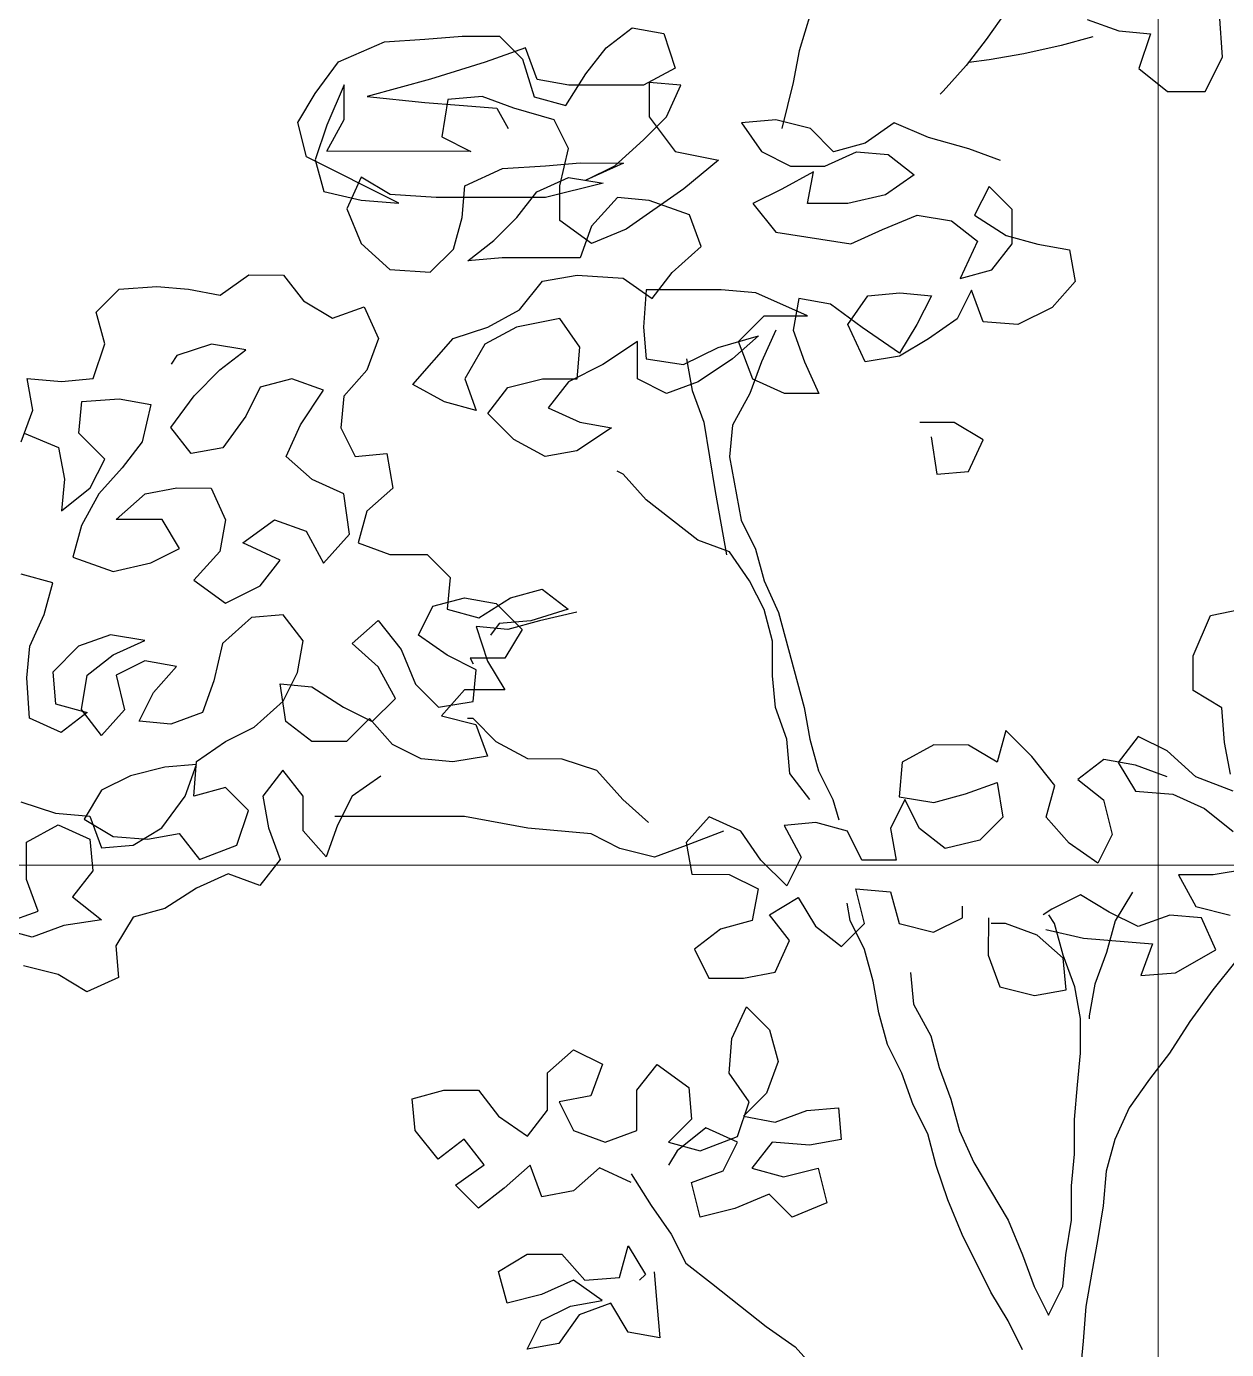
# Model space of a CAD drawing. Header units: millimetres. Extents: x 684983 to 685377, y 990360 to 990509.
# Drawn here: x 685187.272 to 685188.02, y 990443.736 to 990444.561 of the extents above; entities that cross this region are included whole.
import ezdxf

# ---------------------------------------------------------------- set-up
doc = ezdxf.new("R2010")
doc.units = ezdxf.units.MM
doc.layers.add('grid', color=8, linetype='Continuous', lineweight=9)
doc.layers.add('JACK  FRUIT TREE', color=7, linetype='Continuous')

# ---------------------------------------------------------------- blocks, each defined once
blk = doc.blocks.new('JT')
for p, q in [((-0.33303, 1.59469, 157.72663), (-0.33783, 1.57914, 157.72663)), ((-0.25167, 1.59581, 157.72663), (-0.26005, 1.58386, 157.72663)), ((-0.26005, 1.58386, 157.72663), (-0.26844, 1.5731, 157.72663)), ((-0.21578, 1.58501, 157.72663), (-0.22895, 1.58143, 157.72663)), ((-0.33783, 1.57914, 157.72663), (-0.34023, 1.56598, 157.72663)), ((-0.2445, 1.57786, 157.72663), (-0.25886, 1.57548, 157.72663)), ((-0.22895, 1.58143, 157.72663), (-0.2445, 1.57786, 157.72663)), ((-0.26844, 1.5731, 157.72663), (-0.27802, 1.56234, 157.72663)), ((-0.25886, 1.57548, 157.72663), (-0.26724, 1.57429, 157.72663)), ((-0.34023, 1.56598, 157.72663), (-0.34504, 1.54684, 157.72663)), ((-0.27802, 1.56234, 157.72663), (-0.27922, 1.56114, 157.72663)), ((-0.34751, 1.46309, 157.72663), (-0.3535, 1.44994, 157.72663)), ((-0.38461, 1.45116, 157.72663), (-0.38223, 1.438, 157.72663)), ((-0.3535, 1.44994, 157.72663), (-0.3583, 1.43678, 157.72663)), ((-0.38223, 1.438, 157.72663), (-0.37745, 1.42484, 157.72663)), ((-0.3583, 1.43678, 157.72663), (-0.36549, 1.42363, 157.72663)), ((-0.37745, 1.42484, 157.72663), (-0.37269, 1.39612, 157.72663)), ((-0.36549, 1.42363, 157.72663), (-0.3667, 1.41047, 157.72663)), ((-0.3667, 1.41047, 157.72663), (-0.36194, 1.38414, 157.72663)), ((-0.41097, 1.40333, 157.72663), (-0.41336, 1.40453, 157.72663)), ((-0.40141, 1.39255, 157.72663), (-0.41097, 1.40333, 157.72663)), ((-0.37989, 1.37578, 157.72663), (-0.40141, 1.39255, 157.72663)), ((-0.37269, 1.39612, 157.72663), (-0.36793, 1.36979, 157.72663)), ((-0.36194, 1.38414, 157.72663), (-0.35596, 1.37217, 157.72663)), ((-0.36673, 1.37098, 157.72663), (-0.37989, 1.37578, 157.72663)), ((-0.35837, 1.35901, 157.72663), (-0.36673, 1.37098, 157.72663)), ((-0.35596, 1.37217, 157.72663), (-0.35239, 1.35901, 157.72663)), ((-0.3524, 1.34704, 157.72663), (-0.35837, 1.35901, 157.72663)), ((-0.35239, 1.35901, 157.72663), (-0.34642, 1.34584, 157.72663)), ((-0.34882, 1.33388, 157.72663), (-0.3524, 1.34704, 157.72663)), ((-0.34642, 1.34584, 157.72663), (-0.33568, 1.30635, 157.72663)), ((-0.34883, 1.31952, 157.72663), (-0.34882, 1.33388, 157.72663)), ((-0.34765, 1.30636, 157.72663), (-0.34883, 1.31952, 157.72663)), ((-0.34287, 1.29319, 157.72663), (-0.34765, 1.30636, 157.72663)), ((-0.33568, 1.30635, 157.72663), (-0.3333, 1.29318, 157.72663)), ((-0.47328, 1.30169, 157.72663), (-0.47567, 1.30169, 157.72663)), ((-0.46372, 1.29211, 157.72663), (-0.47328, 1.30169, 157.72663)), ((-0.45056, 1.28492, 157.72663), (-0.46372, 1.29211, 157.72663)), ((-0.34169, 1.27883, 157.72663), (-0.34287, 1.29319, 157.72663)), ((-0.3333, 1.29318, 157.72663), (-0.32973, 1.28002, 157.72663)), ((-0.43621, 1.2849, 157.72663), (-0.45056, 1.28492, 157.72663)), ((-0.42185, 1.2801, 157.72663), (-0.43621, 1.2849, 157.72663)), ((-0.4111, 1.26813, 157.72663), (-0.42185, 1.2801, 157.72663)), ((-0.33333, 1.26806, 157.72663), (-0.34169, 1.27883, 157.72663)), ((-0.32973, 1.28002, 157.72663), (-0.32375, 1.26805, 157.72663)), ((-0.40034, 1.25855, 157.72663), (-0.4111, 1.26813, 157.72663)), ((-0.32375, 1.26805, 157.72663), (-0.32137, 1.25967, 157.72663)), ((-0.47691, 1.26101, 157.72663), (-0.53075, 1.26106, 157.72663)), ((-0.45059, 1.2562, 157.72663), (-0.47691, 1.26101, 157.72663)), ((-0.42427, 1.25378, 157.72663), (-0.45059, 1.2562, 157.72663)), ((-0.41231, 1.24779, 157.72663), (-0.42427, 1.25378, 157.72663)), ((-0.36923, 1.25493, 157.72663), (-0.38479, 1.24896, 157.72663)), ((-0.38479, 1.24896, 157.72663), (-0.39796, 1.24419, 157.72663)), ((-0.39796, 1.24419, 157.72663), (-0.41231, 1.24779, 157.72663)), ((-0.31662, 1.21779, 157.72663), (-0.31781, 1.22497, 157.72663)), ((-0.31065, 1.20582, 157.72663), (-0.31662, 1.21779, 157.72663)), ((-0.23167, 1.21652, 157.72663), (-0.23406, 1.22011, 157.72663)), ((-0.2281, 1.20335, 157.72663), (-0.23167, 1.21652, 157.72663)), ((-0.30707, 1.19266, 157.72663), (-0.31065, 1.20582, 157.72663)), ((-0.22332, 1.19019, 157.72663), (-0.2281, 1.20335, 157.72663)), ((-0.15631, 1.2009, 157.72663), (-0.16589, 1.18894, 157.72663)), ((-0.29152, 1.19623, 157.72663), (-0.29033, 1.18307, 157.72663)), ((-0.30469, 1.17949, 157.72663), (-0.30707, 1.19266, 157.72663)), ((-0.22094, 1.17703, 157.72663), (-0.22332, 1.19019, 157.72663)), ((-0.16589, 1.18894, 157.72663), (-0.17548, 1.17579, 157.72663)), ((-0.29033, 1.18307, 157.72663), (-0.28316, 1.1699, 157.72663)), ((-0.30112, 1.16633, 157.72663), (-0.30469, 1.17949, 157.72663)), ((-0.22096, 1.16267, 157.72663), (-0.22094, 1.17703, 157.72663)), ((-0.17548, 1.17579, 157.72663), (-0.18387, 1.16263, 157.72663)), ((-0.29514, 1.15436, 157.72663), (-0.30112, 1.16633, 157.72663)), ((-0.28316, 1.1699, 157.72663), (-0.27959, 1.15674, 157.72663)), ((-0.22216, 1.14951, 157.72663), (-0.22096, 1.16267, 157.72663)), ((-0.18387, 1.16263, 157.72663), (-0.19225, 1.15187, 157.72663)), ((-0.27959, 1.15674, 157.72663), (-0.27481, 1.14357, 157.72663)), ((-0.29037, 1.14119, 157.72663), (-0.29514, 1.15436, 157.72663)), ((-0.22337, 1.13515, 157.72663), (-0.22216, 1.14951, 157.72663)), ((-0.19225, 1.15187, 157.72663), (-0.20064, 1.13992, 157.72663)), ((-0.27481, 1.14357, 157.72663), (-0.27124, 1.13041, 157.72663)), ((-0.2844, 1.12922, 157.72663), (-0.29037, 1.14119, 157.72663)), ((-0.20064, 1.13992, 157.72663), (-0.20663, 1.12676, 157.72663)), ((-0.22339, 1.12079, 157.72663), (-0.22337, 1.13515, 157.72663)), ((-0.28082, 1.11606, 157.72663), (-0.2844, 1.12922, 157.72663)), ((-0.27124, 1.13041, 157.72663), (-0.26527, 1.11724, 157.72663)), ((-0.20663, 1.12676, 157.72663), (-0.21023, 1.1136, 157.72663)), ((-0.27605, 1.1017, 157.72663), (-0.28082, 1.11606, 157.72663)), ((-0.26527, 1.11724, 157.72663), (-0.25093, 1.0933, 157.72663)), ((-0.2246, 1.10763, 157.72663), (-0.22339, 1.12079, 157.72663)), ((-0.40765, 1.11259, 157.72663), (-0.39929, 1.09942, 157.72663)), ((-0.21023, 1.1136, 157.72663), (-0.21144, 1.09925, 157.72663)), ((-0.22461, 1.09328, 157.72663), (-0.2246, 1.10763, 157.72663)), ((-0.27008, 1.08734, 157.72663), (-0.27605, 1.1017, 157.72663)), ((-0.39929, 1.09942, 157.72663), (-0.39092, 1.08745, 157.72663)), ((-0.21144, 1.09925, 157.72663), (-0.21385, 1.08489, 157.72663)), ((-0.25093, 1.0933, 157.72663), (-0.24496, 1.07894, 157.72663)), ((-0.22701, 1.07892, 157.72663), (-0.22461, 1.09328, 157.72663)), ((-0.39092, 1.08745, 157.72663), (-0.38495, 1.07548, 157.72663)), ((-0.25814, 1.0634, 157.72663), (-0.27008, 1.08734, 157.72663)), ((-0.21385, 1.08489, 157.72663), (-0.21625, 1.07173, 157.72663)), ((-0.24496, 1.07894, 157.72663), (-0.24019, 1.06577, 157.72663)), ((-0.22822, 1.06576, 157.72663), (-0.22701, 1.07892, 157.72663)), ((-0.38495, 1.07548, 157.72663), (-0.37419, 1.06709, 157.72663)), ((-0.37419, 1.06709, 157.72663), (-0.36223, 1.05751, 157.72663)), ((-0.21625, 1.07173, 157.72663), (-0.21866, 1.05738, 157.72663)), ((-0.25097, 1.05142, 157.72663), (-0.25814, 1.0634, 157.72663)), ((-0.24019, 1.06577, 157.72663), (-0.23422, 1.0538, 157.72663)), ((-0.23422, 1.0538, 157.72663), (-0.22822, 1.06576, 157.72663)), ((-0.36223, 1.05751, 157.72663), (-0.35147, 1.04912, 157.72663)), ((-0.21866, 1.05738, 157.72663), (-0.21987, 1.04302, 157.72663)), ((-0.245, 1.03945, 157.72663), (-0.25097, 1.05142, 157.72663)), ((-0.35147, 1.04912, 157.72663), (-0.33952, 1.04074, 157.72663)), ((-0.33952, 1.04074, 157.72663), (-0.32995, 1.02996, 157.72663)), ((-0.21987, 1.04302, 157.72663), (-0.22108, 1.02986, 157.72663))]:
    blk.add_line(p, q)
at = {"color": 3}
for p, q in [((-0.16195, 1.57659, 157.72663), (-0.16313, 1.59454, 157.72663)), ((-0.41799, 1.58041, 157.72663), (-0.40721, 1.58878, 157.72663)), ((-0.40721, 1.58878, 157.72663), (-0.39405, 1.58637, 157.72663)), ((-0.21817, 1.59219, 157.72663), (-0.20501, 1.5874, 157.72663)), ((-0.51011, 1.58289, 157.72663), (-0.49336, 1.58407, 157.72663)), ((-0.49336, 1.58407, 157.72663), (-0.47781, 1.58525, 157.72663)), ((-0.47781, 1.58525, 157.72663), (-0.46225, 1.58524, 157.72663)), ((-0.46225, 1.58524, 157.72663), (-0.45269, 1.57566, 157.72663)), ((-0.39405, 1.58637, 157.72663), (-0.38928, 1.57201, 157.72663)), ((-0.20501, 1.5874, 157.72663), (-0.19185, 1.58619, 157.72663)), ((-0.19185, 1.58619, 157.72663), (-0.19665, 1.57183, 157.72663)), ((-0.52926, 1.57453, 157.72663), (-0.51011, 1.58289, 157.72663)), ((-0.45149, 1.58044, 157.72663), (-0.46825, 1.57448, 157.72663)), ((-0.44672, 1.56728, 157.72663), (-0.45149, 1.58044, 157.72663)), ((-0.42637, 1.56965, 157.72663), (-0.41799, 1.58041, 157.72663)), ((-0.53885, 1.56138, 157.72663), (-0.52926, 1.57453, 157.72663)), ((-0.46825, 1.57448, 157.72663), (-0.49098, 1.56732, 157.72663)), ((-0.45269, 1.57566, 157.72663), (-0.44792, 1.5601, 157.72663)), ((-0.16914, 1.56224, 157.72663), (-0.16195, 1.57659, 157.72663)), ((-0.49098, 1.56732, 157.72663), (-0.51731, 1.56016, 157.72663)), ((-0.43356, 1.56487, 157.72663), (-0.44672, 1.56728, 157.72663)), ((-0.43476, 1.5565, 157.72663), (-0.42637, 1.56965, 157.72663)), ((-0.38928, 1.57201, 157.72663), (-0.40245, 1.56484, 157.72663)), ((-0.19665, 1.57183, 157.72663), (-0.1847, 1.56225, 157.72663)), ((-0.54604, 1.54942, 157.72663), (-0.53885, 1.56138, 157.72663)), ((-0.52688, 1.56496, 157.72663), (-0.53407, 1.54821, 157.72663)), ((-0.52689, 1.5506, 157.72663), (-0.52688, 1.56496, 157.72663)), ((-0.40245, 1.56484, 157.72663), (-0.43356, 1.56487, 157.72663)), ((-0.40006, 1.56604, 157.72663), (-0.40007, 1.55168, 157.72663)), ((-0.3869, 1.56483, 157.72663), (-0.40006, 1.56604, 157.72663)), ((-0.39289, 1.55167, 157.72663), (-0.3869, 1.56483, 157.72663)), ((-0.1847, 1.56225, 157.72663), (-0.16914, 1.56224, 157.72663)), ((-0.51731, 1.56016, 157.72663), (-0.49339, 1.55775, 157.72663)), ((-0.49339, 1.55775, 157.72663), (-0.47903, 1.55654, 157.72663)), ((-0.48381, 1.55894, 157.72663), (-0.48622, 1.54338, 157.72663)), ((-0.46946, 1.56012, 157.72663), (-0.48381, 1.55894, 157.72663)), ((-0.47903, 1.55654, 157.72663), (-0.46348, 1.55533, 157.72663)), ((-0.4563, 1.55532, 157.72663), (-0.46946, 1.56012, 157.72663)), ((-0.44792, 1.5601, 157.72663), (-0.43476, 1.5565, 157.72663)), ((-0.53408, 1.53745, 157.72663), (-0.52689, 1.5506, 157.72663)), ((-0.46348, 1.55533, 157.72663), (-0.4587, 1.54695, 157.72663)), ((-0.43955, 1.55052, 157.72663), (-0.4563, 1.55532, 157.72663)), ((-0.43358, 1.53855, 157.72663), (-0.43955, 1.55052, 157.72663)), ((-0.40247, 1.54211, 157.72663), (-0.39289, 1.55167, 157.72663)), ((-0.40007, 1.55168, 157.72663), (-0.38931, 1.53731, 157.72663)), ((-0.34743, 1.55044, 157.72663), (-0.36178, 1.54925, 157.72663)), ((-0.33307, 1.54683, 157.72663), (-0.34743, 1.55044, 157.72663)), ((-0.54246, 1.53506, 157.72663), (-0.54604, 1.54942, 157.72663)), ((-0.53407, 1.54821, 157.72663), (-0.53887, 1.53386, 157.72663)), ((-0.36178, 1.54925, 157.72663), (-0.35342, 1.53728, 157.72663)), ((-0.32351, 1.53725, 157.72663), (-0.33307, 1.54683, 157.72663)), ((-0.29837, 1.54919, 157.72663), (-0.31034, 1.54083, 157.72663)), ((-0.28402, 1.5432, 157.72663), (-0.29837, 1.54919, 157.72663)), ((-0.48622, 1.54338, 157.72663), (-0.47426, 1.53739, 157.72663)), ((-0.41444, 1.53135, 157.72663), (-0.40247, 1.54211, 157.72663)), ((-0.31034, 1.54083, 157.72663), (-0.32351, 1.53725, 157.72663)), ((-0.26727, 1.5384, 157.72663), (-0.28402, 1.5432, 157.72663)), ((-0.50419, 1.51588, 157.72663), (-0.54246, 1.53506, 157.72663)), ((-0.53887, 1.53386, 157.72663), (-0.5353, 1.5207, 157.72663)), ((-0.47426, 1.53739, 157.72663), (-0.53408, 1.53745, 157.72663)), ((-0.43718, 1.523, 157.72663), (-0.43358, 1.53855, 157.72663)), ((-0.38931, 1.53731, 157.72663), (-0.37137, 1.53371, 157.72663)), ((-0.35342, 1.53728, 157.72663), (-0.34146, 1.53129, 157.72663)), ((-0.3271, 1.53127, 157.72663), (-0.31394, 1.53724, 157.72663)), ((-0.31394, 1.53724, 157.72663), (-0.30078, 1.53604, 157.72663)), ((-0.30078, 1.53604, 157.72663), (-0.29002, 1.52765, 157.72663)), ((-0.25412, 1.5336, 157.72663), (-0.26727, 1.5384, 157.72663)), ((-0.47667, 1.52304, 157.72663), (-0.46111, 1.5302, 157.72663)), ((-0.46111, 1.5302, 157.72663), (-0.44316, 1.53138, 157.72663)), ((-0.44316, 1.53138, 157.72663), (-0.4288, 1.53256, 157.72663)), ((-0.4288, 1.53256, 157.72663), (-0.41085, 1.53255, 157.72663)), ((-0.41085, 1.53255, 157.72663), (-0.42641, 1.52538, 157.72663)), ((-0.42641, 1.52538, 157.72663), (-0.41444, 1.53135, 157.72663)), ((-0.37137, 1.53371, 157.72663), (-0.38574, 1.52176, 157.72663)), ((-0.33189, 1.52889, 157.72663), (-0.34506, 1.52172, 157.72663)), ((-0.34146, 1.53129, 157.72663), (-0.3271, 1.53127, 157.72663)), ((-0.3343, 1.51573, 157.72663), (-0.33189, 1.52889, 157.72663)), ((-0.51974, 1.52666, 157.72663), (-0.52573, 1.51351, 157.72663)), ((-0.50778, 1.51947, 157.72663), (-0.51974, 1.52666, 157.72663)), ((-0.47788, 1.50988, 157.72663), (-0.47667, 1.52304, 157.72663)), ((-0.44676, 1.52062, 157.72663), (-0.43359, 1.52659, 157.72663)), ((-0.41924, 1.52418, 157.72663), (-0.44317, 1.51822, 157.72663)), ((-0.4372, 1.50864, 157.72663), (-0.43718, 1.523, 157.72663)), ((-0.43359, 1.52659, 157.72663), (-0.41924, 1.52418, 157.72663)), ((-0.29002, 1.52765, 157.72663), (-0.30199, 1.51929, 157.72663)), ((-0.25891, 1.52284, 157.72663), (-0.26491, 1.51088, 157.72663)), ((-0.24935, 1.51326, 157.72663), (-0.25891, 1.52284, 157.72663)), ((-0.5353, 1.5207, 157.72663), (-0.51975, 1.51709, 157.72663)), ((-0.48864, 1.51826, 157.72663), (-0.50778, 1.51947, 157.72663)), ((-0.44317, 1.51822, 157.72663), (-0.48864, 1.51826, 157.72663)), ((-0.45514, 1.50985, 157.72663), (-0.44676, 1.52062, 157.72663)), ((-0.41326, 1.51819, 157.72663), (-0.42404, 1.50624, 157.72663)), ((-0.4001, 1.51698, 157.72663), (-0.41326, 1.51819, 157.72663)), ((-0.38574, 1.52176, 157.72663), (-0.40968, 1.50503, 157.72663)), ((-0.34506, 1.52172, 157.72663), (-0.35703, 1.51575, 157.72663)), ((-0.30199, 1.51929, 157.72663), (-0.31755, 1.51571, 157.72663)), ((-0.52573, 1.51351, 157.72663), (-0.51976, 1.49915, 157.72663)), ((-0.51975, 1.51709, 157.72663), (-0.50419, 1.51588, 157.72663)), ((-0.38336, 1.51099, 157.72663), (-0.4001, 1.51698, 157.72663)), ((-0.35703, 1.51575, 157.72663), (-0.34747, 1.50377, 157.72663)), ((-0.31755, 1.51571, 157.72663), (-0.3343, 1.51573, 157.72663)), ((-0.24936, 1.4989, 157.72663), (-0.24935, 1.51326, 157.72663)), ((-0.48148, 1.49672, 157.72663), (-0.47788, 1.50988, 157.72663)), ((-0.46472, 1.50029, 157.72663), (-0.45514, 1.50985, 157.72663)), ((-0.42405, 1.49906, 157.72663), (-0.4372, 1.50864, 157.72663)), ((-0.37858, 1.49782, 157.72663), (-0.38336, 1.51099, 157.72663)), ((-0.3032, 1.50493, 157.72663), (-0.28884, 1.5109, 157.72663)), ((-0.28884, 1.5109, 157.72663), (-0.27448, 1.50849, 157.72663)), ((-0.27448, 1.50849, 157.72663), (-0.26372, 1.50011, 157.72663)), ((-0.26491, 1.51088, 157.72663), (-0.25175, 1.50249, 157.72663)), ((-0.42404, 1.50624, 157.72663), (-0.42884, 1.49308, 157.72663)), ((-0.40968, 1.50503, 157.72663), (-0.42405, 1.49906, 157.72663)), ((-0.34747, 1.50377, 157.72663), (-0.31636, 1.49896, 157.72663)), ((-0.31636, 1.49896, 157.72663), (-0.3032, 1.50493, 157.72663)), ((-0.25175, 1.50249, 157.72663), (-0.23859, 1.49889, 157.72663)), ((-0.51976, 1.49915, 157.72663), (-0.50781, 1.48837, 157.72663)), ((-0.49106, 1.48715, 157.72663), (-0.48148, 1.49672, 157.72663)), ((-0.4755, 1.49193, 157.72663), (-0.46472, 1.50029, 157.72663)), ((-0.39056, 1.48706, 157.72663), (-0.37858, 1.49782, 157.72663)), ((-0.26372, 1.50011, 157.72663), (-0.27091, 1.48456, 157.72663)), ((-0.25775, 1.48814, 157.72663), (-0.24936, 1.4989, 157.72663)), ((-0.23859, 1.49889, 157.72663), (-0.22544, 1.49648, 157.72663)), ((-0.22544, 1.49648, 157.72663), (-0.22306, 1.48332, 157.72663)), ((-0.46114, 1.49311, 157.72663), (-0.4755, 1.49193, 157.72663)), ((-0.42884, 1.49308, 157.72663), (-0.46114, 1.49311, 157.72663)), ((-0.57841, 1.47766, 157.72663), (-0.56644, 1.48603, 157.72663)), ((-0.56644, 1.48603, 157.72663), (-0.55208, 1.48601, 157.72663)), ((-0.55208, 1.48601, 157.72663), (-0.54371, 1.47524, 157.72663)), ((-0.50781, 1.48837, 157.72663), (-0.49106, 1.48715, 157.72663)), ((-0.4444, 1.48352, 157.72663), (-0.43004, 1.4859, 157.72663)), ((-0.43004, 1.4859, 157.72663), (-0.4109, 1.48469, 157.72663)), ((-0.4109, 1.48469, 157.72663), (-0.39894, 1.4763, 157.72663)), ((-0.39894, 1.4763, 157.72663), (-0.39056, 1.48706, 157.72663)), ((-0.27091, 1.48456, 157.72663), (-0.25775, 1.48814, 157.72663)), ((-0.62986, 1.47053, 157.72663), (-0.62028, 1.48009, 157.72663)), ((-0.62028, 1.48009, 157.72663), (-0.60473, 1.48128, 157.72663)), ((-0.60473, 1.48128, 157.72663), (-0.59157, 1.48007, 157.72663)), ((-0.59157, 1.48007, 157.72663), (-0.57841, 1.47766, 157.72663)), ((-0.45398, 1.47157, 157.72663), (-0.4444, 1.48352, 157.72663)), ((-0.40133, 1.47989, 157.72663), (-0.40254, 1.46434, 157.72663)), ((-0.37022, 1.47987, 157.72663), (-0.40133, 1.47989, 157.72663)), ((-0.35587, 1.47866, 157.72663), (-0.37022, 1.47987, 157.72663)), ((-0.26613, 1.47977, 157.72663), (-0.27212, 1.46781, 157.72663)), ((-0.26136, 1.4666, 157.72663), (-0.26613, 1.47977, 157.72663)), ((-0.22306, 1.48332, 157.72663), (-0.23264, 1.47256, 157.72663)), ((-0.54371, 1.47524, 157.72663), (-0.53176, 1.46805, 157.72663)), ((-0.33434, 1.46906, 157.72663), (-0.35587, 1.47866, 157.72663)), ((-0.33792, 1.47625, 157.72663), (-0.34033, 1.46309, 157.72663)), ((-0.32476, 1.47384, 157.72663), (-0.33792, 1.47625, 157.72663)), ((-0.31161, 1.46426, 157.72663), (-0.32476, 1.47384, 157.72663)), ((-0.31759, 1.46546, 157.72663), (-0.30921, 1.47742, 157.72663)), ((-0.30921, 1.47742, 157.72663), (-0.29604, 1.4786, 157.72663)), ((-0.29604, 1.4786, 157.72663), (-0.28288, 1.47739, 157.72663)), ((-0.28288, 1.47739, 157.72663), (-0.28888, 1.46543, 157.72663)), ((-0.62629, 1.45737, 157.72663), (-0.62986, 1.47053, 157.72663)), ((-0.53176, 1.46805, 157.72663), (-0.51859, 1.47282, 157.72663)), ((-0.51859, 1.47282, 157.72663), (-0.51262, 1.45966, 157.72663)), ((-0.46715, 1.4644, 157.72663), (-0.45398, 1.47157, 157.72663)), ((-0.43724, 1.46796, 157.72663), (-0.45519, 1.46439, 157.72663)), ((-0.42887, 1.45599, 157.72663), (-0.43724, 1.46796, 157.72663)), ((-0.36306, 1.45832, 157.72663), (-0.35229, 1.46908, 157.72663)), ((-0.35229, 1.46908, 157.72663), (-0.33434, 1.46906, 157.72663)), ((-0.27212, 1.46781, 157.72663), (-0.2841, 1.45945, 157.72663)), ((-0.23264, 1.47256, 157.72663), (-0.247, 1.4654, 157.72663)), ((-0.48151, 1.45963, 157.72663), (-0.46715, 1.4644, 157.72663)), ((-0.45519, 1.46439, 157.72663), (-0.46835, 1.45722, 157.72663)), ((-0.40254, 1.46434, 157.72663), (-0.40136, 1.45118, 157.72663)), ((-0.34033, 1.46309, 157.72663), (-0.33555, 1.44992, 157.72663)), ((-0.31043, 1.4499, 157.72663), (-0.31759, 1.46546, 157.72663)), ((-0.29607, 1.45348, 157.72663), (-0.31161, 1.46426, 157.72663)), ((-0.28888, 1.46543, 157.72663), (-0.29607, 1.45348, 157.72663)), ((-0.247, 1.4654, 157.72663), (-0.26136, 1.4666, 157.72663)), ((-0.63108, 1.44301, 157.72663), (-0.62629, 1.45737, 157.72663)), ((-0.58202, 1.45733, 157.72663), (-0.59638, 1.45255, 157.72663)), ((-0.56766, 1.45492, 157.72663), (-0.58202, 1.45733, 157.72663)), ((-0.51262, 1.45966, 157.72663), (-0.51742, 1.4465, 157.72663)), ((-0.49828, 1.4405, 157.72663), (-0.48151, 1.45963, 157.72663)), ((-0.46835, 1.45722, 157.72663), (-0.47674, 1.44287, 157.72663)), ((-0.40494, 1.45836, 157.72663), (-0.41931, 1.4488, 157.72663)), ((-0.40495, 1.44281, 157.72663), (-0.40494, 1.45836, 157.72663)), ((-0.37144, 1.45594, 157.72663), (-0.35469, 1.46071, 157.72663)), ((-0.35469, 1.46071, 157.72663), (-0.36546, 1.45115, 157.72663)), ((-0.3571, 1.44276, 157.72663), (-0.36306, 1.45832, 157.72663)), ((-0.2841, 1.45945, 157.72663), (-0.29607, 1.45228, 157.72663)), ((-0.59638, 1.45255, 157.72663), (-0.59877, 1.44897, 157.72663)), ((-0.57844, 1.44656, 157.72663), (-0.56766, 1.45492, 157.72663)), ((-0.43008, 1.44283, 157.72663), (-0.42887, 1.45599, 157.72663)), ((-0.38581, 1.44877, 157.72663), (-0.37144, 1.45594, 157.72663)), ((-0.29607, 1.45228, 157.72663), (-0.31043, 1.4499, 157.72663)), ((-0.58921, 1.4358, 157.72663), (-0.57844, 1.44656, 157.72663)), ((-0.51742, 1.4465, 157.72663), (-0.527, 1.43574, 157.72663)), ((-0.41931, 1.4488, 157.72663), (-0.43367, 1.44164, 157.72663)), ((-0.40136, 1.45118, 157.72663), (-0.38581, 1.44877, 157.72663)), ((-0.36546, 1.45115, 157.72663), (-0.37983, 1.44159, 157.72663)), ((-0.33555, 1.44992, 157.72663), (-0.32958, 1.43676, 157.72663)), ((-0.65622, 1.42988, 157.72663), (-0.6586, 1.44304, 157.72663)), ((-0.6586, 1.44304, 157.72663), (-0.64425, 1.44183, 157.72663)), ((-0.64425, 1.44183, 157.72663), (-0.63108, 1.44301, 157.72663)), ((-0.54853, 1.44294, 157.72663), (-0.56169, 1.43936, 157.72663)), ((-0.53537, 1.43814, 157.72663), (-0.54853, 1.44294, 157.72663)), ((-0.48513, 1.43331, 157.72663), (-0.49828, 1.4405, 157.72663)), ((-0.47674, 1.44287, 157.72663), (-0.47197, 1.42971, 157.72663)), ((-0.4588, 1.43927, 157.72663), (-0.44444, 1.44284, 157.72663)), ((-0.44444, 1.44284, 157.72663), (-0.43008, 1.44283, 157.72663)), ((-0.43367, 1.44164, 157.72663), (-0.44205, 1.43088, 157.72663)), ((-0.39299, 1.43681, 157.72663), (-0.40495, 1.44281, 157.72663)), ((-0.37983, 1.44159, 157.72663), (-0.39299, 1.43681, 157.72663)), ((-0.34394, 1.43677, 157.72663), (-0.3571, 1.44276, 157.72663)), ((-0.5988, 1.42264, 157.72663), (-0.58921, 1.4358, 157.72663)), ((-0.56169, 1.43936, 157.72663), (-0.56769, 1.4274, 157.72663)), ((-0.54496, 1.42379, 157.72663), (-0.53537, 1.43814, 157.72663)), ((-0.527, 1.43574, 157.72663), (-0.52821, 1.42258, 157.72663)), ((-0.46718, 1.42851, 157.72663), (-0.4588, 1.43927, 157.72663)), ((-0.32958, 1.43676, 157.72663), (-0.34394, 1.43677, 157.72663)), ((-0.66102, 1.41672, 157.72663), (-0.65622, 1.42988, 157.72663)), ((-0.63709, 1.42029, 157.72663), (-0.63588, 1.43345, 157.72663)), ((-0.63588, 1.43345, 157.72663), (-0.62032, 1.43463, 157.72663)), ((-0.62032, 1.43463, 157.72663), (-0.60716, 1.43222, 157.72663)), ((-0.60716, 1.43222, 157.72663), (-0.61077, 1.41667, 157.72663)), ((-0.47197, 1.42971, 157.72663), (-0.48513, 1.43331, 157.72663)), ((-0.44205, 1.43088, 157.72663), (-0.4289, 1.42488, 157.72663)), ((-0.56769, 1.4274, 157.72663), (-0.57727, 1.41425, 157.72663)), ((-0.45642, 1.41773, 157.72663), (-0.46718, 1.42851, 157.72663)), ((-0.4289, 1.42488, 157.72663), (-0.41574, 1.42248, 157.72663)), ((-0.27336, 1.42474, 157.72663), (-0.28772, 1.42475, 157.72663)), ((-0.2614, 1.41755, 157.72663), (-0.27336, 1.42474, 157.72663)), ((-0.65982, 1.42031, 157.72663), (-0.64547, 1.41431, 157.72663)), ((-0.62633, 1.40951, 157.72663), (-0.63709, 1.42029, 157.72663)), ((-0.59043, 1.41187, 157.72663), (-0.5988, 1.42264, 157.72663)), ((-0.55095, 1.41064, 157.72663), (-0.54496, 1.42379, 157.72663)), ((-0.52821, 1.42258, 157.72663), (-0.52224, 1.41061, 157.72663)), ((-0.41574, 1.42248, 157.72663), (-0.43011, 1.41292, 157.72663)), ((-0.28294, 1.41877, 157.72663), (-0.28056, 1.40321, 157.72663)), ((-0.64547, 1.41431, 157.72663), (-0.64309, 1.40115, 157.72663)), ((-0.61077, 1.41667, 157.72663), (-0.61915, 1.40591, 157.72663)), ((-0.57727, 1.41425, 157.72663), (-0.59043, 1.41187, 157.72663)), ((-0.44327, 1.41054, 157.72663), (-0.45642, 1.41773, 157.72663)), ((-0.43011, 1.41292, 157.72663), (-0.44327, 1.41054, 157.72663)), ((-0.2674, 1.40439, 157.72663), (-0.2614, 1.41755, 157.72663)), ((-0.63232, 1.39755, 157.72663), (-0.62633, 1.40951, 157.72663)), ((-0.54019, 1.40105, 157.72663), (-0.55095, 1.41064, 157.72663)), ((-0.52224, 1.41061, 157.72663), (-0.50907, 1.41179, 157.72663)), ((-0.50907, 1.41179, 157.72663), (-0.50669, 1.39743, 157.72663)), ((-0.61915, 1.40591, 157.72663), (-0.62873, 1.39515, 157.72663)), ((-0.28056, 1.40321, 157.72663), (-0.2674, 1.40439, 157.72663)), ((-0.64309, 1.40115, 157.72663), (-0.6443, 1.38799, 157.72663)), ((-0.6443, 1.38799, 157.72663), (-0.63232, 1.39755, 157.72663)), ((-0.60959, 1.39514, 157.72663), (-0.59643, 1.39752, 157.72663)), ((-0.59643, 1.39752, 157.72663), (-0.58207, 1.3975, 157.72663)), ((-0.58207, 1.3975, 157.72663), (-0.5761, 1.38434, 157.72663)), ((-0.52704, 1.39506, 157.72663), (-0.54019, 1.40105, 157.72663)), ((-0.50669, 1.39743, 157.72663), (-0.51747, 1.38787, 157.72663)), ((-0.62873, 1.39515, 157.72663), (-0.63593, 1.382, 157.72663)), ((-0.62157, 1.38438, 157.72663), (-0.60959, 1.39514, 157.72663)), ((-0.52466, 1.37831, 157.72663), (-0.52704, 1.39506, 157.72663)), ((-0.51747, 1.38787, 157.72663), (-0.52107, 1.37472, 157.72663)), ((-0.63593, 1.382, 157.72663), (-0.63953, 1.36884, 157.72663)), ((-0.60242, 1.38436, 157.72663), (-0.62157, 1.38438, 157.72663)), ((-0.59525, 1.37239, 157.72663), (-0.60242, 1.38436, 157.72663)), ((-0.5761, 1.38434, 157.72663), (-0.57851, 1.37118, 157.72663)), ((-0.56893, 1.37476, 157.72663), (-0.55576, 1.38432, 157.72663)), ((-0.55576, 1.38432, 157.72663), (-0.5426, 1.37952, 157.72663)), ((-0.55338, 1.36757, 157.72663), (-0.56893, 1.37476, 157.72663)), ((-0.5426, 1.37952, 157.72663), (-0.53544, 1.36635, 157.72663)), ((-0.53544, 1.36635, 157.72663), (-0.52466, 1.37831, 157.72663)), ((-0.52107, 1.37472, 157.72663), (-0.50792, 1.36992, 157.72663)), ((-0.63953, 1.36884, 157.72663), (-0.62278, 1.36284, 157.72663)), ((-0.60723, 1.36642, 157.72663), (-0.59525, 1.37239, 157.72663)), ((-0.57851, 1.37118, 157.72663), (-0.58928, 1.35922, 157.72663)), ((-0.50792, 1.36992, 157.72663), (-0.49236, 1.3699, 157.72663)), ((-0.49236, 1.3699, 157.72663), (-0.4828, 1.36032, 157.72663)), ((-0.62278, 1.36284, 157.72663), (-0.60723, 1.36642, 157.72663)), ((-0.56177, 1.35681, 157.72663), (-0.55338, 1.36757, 157.72663)), ((-0.64791, 1.35808, 157.72663), (-0.66107, 1.36168, 157.72663)), ((-0.65151, 1.34492, 157.72663), (-0.64791, 1.35808, 157.72663)), ((-0.58928, 1.35922, 157.72663), (-0.57613, 1.34964, 157.72663)), ((-0.4828, 1.36032, 157.72663), (-0.48401, 1.34716, 157.72663)), ((-0.57613, 1.34964, 157.72663), (-0.56177, 1.35681, 157.72663)), ((-0.45768, 1.35192, 157.72663), (-0.44452, 1.3555, 157.72663)), ((-0.44452, 1.3555, 157.72663), (-0.43376, 1.34712, 157.72663)), ((-0.49598, 1.33641, 157.72663), (-0.48999, 1.34836, 157.72663)), ((-0.48999, 1.34836, 157.72663), (-0.47682, 1.35194, 157.72663)), ((-0.48401, 1.34716, 157.72663), (-0.47085, 1.34356, 157.72663)), ((-0.47682, 1.35194, 157.72663), (-0.46367, 1.34954, 157.72663)), ((-0.47085, 1.34356, 157.72663), (-0.45768, 1.35192, 157.72663)), ((-0.46367, 1.34954, 157.72663), (-0.45291, 1.33876, 157.72663)), ((-0.43376, 1.34712, 157.72663), (-0.44931, 1.34235, 157.72663)), ((-0.16695, 1.34448, 157.72663), (-0.1502, 1.34805, 157.72663)), ((-0.65751, 1.33177, 157.72663), (-0.65151, 1.34492, 157.72663)), ((-0.56537, 1.34365, 157.72663), (-0.57734, 1.33289, 157.72663)), ((-0.55221, 1.34483, 157.72663), (-0.56537, 1.34365, 157.72663)), ((-0.54384, 1.33406, 157.72663), (-0.55221, 1.34483, 157.72663)), ((-0.5235, 1.33284, 157.72663), (-0.51273, 1.3424, 157.72663)), ((-0.51273, 1.3424, 157.72663), (-0.50317, 1.33043, 157.72663)), ((-0.44931, 1.34235, 157.72663), (-0.46248, 1.34116, 157.72663)), ((-0.44573, 1.34234, 157.72663), (-0.45889, 1.33876, 157.72663)), ((-0.43017, 1.34592, 157.72663), (-0.44573, 1.34234, 157.72663)), ((-0.17414, 1.32774, 157.72663), (-0.16695, 1.34448, 157.72663)), ((-0.624, 1.33652, 157.72663), (-0.63717, 1.33175, 157.72663)), ((-0.60965, 1.33412, 157.72663), (-0.624, 1.33652, 157.72663)), ((-0.48403, 1.32802, 157.72663), (-0.49598, 1.33641, 157.72663)), ((-0.45889, 1.33876, 157.72663), (-0.47205, 1.33997, 157.72663)), ((-0.47205, 1.33997, 157.72663), (-0.46728, 1.32561, 157.72663)), ((-0.46248, 1.34116, 157.72663), (-0.46607, 1.33638, 157.72663)), ((-0.45291, 1.33876, 157.72663), (-0.4601, 1.3268, 157.72663)), ((-0.65872, 1.31861, 157.72663), (-0.65751, 1.33177, 157.72663)), ((-0.63717, 1.33175, 157.72663), (-0.64795, 1.32099, 157.72663)), ((-0.62281, 1.32815, 157.72663), (-0.60965, 1.33412, 157.72663)), ((-0.57734, 1.33289, 157.72663), (-0.58095, 1.31734, 157.72663)), ((-0.54625, 1.3209, 157.72663), (-0.54384, 1.33406, 157.72663)), ((-0.51274, 1.32326, 157.72663), (-0.5235, 1.33284, 157.72663)), ((-0.50317, 1.33043, 157.72663), (-0.4972, 1.31607, 157.72663)), ((-0.63359, 1.31978, 157.72663), (-0.62281, 1.32815, 157.72663)), ((-0.60966, 1.32574, 157.72663), (-0.62163, 1.31977, 157.72663)), ((-0.5965, 1.32334, 157.72663), (-0.60966, 1.32574, 157.72663)), ((-0.47207, 1.32203, 157.72663), (-0.48403, 1.32802, 157.72663)), ((-0.4601, 1.3268, 157.72663), (-0.47445, 1.32681, 157.72663)), ((-0.47445, 1.32681, 157.72663), (-0.47326, 1.32442, 157.72663)), ((-0.46728, 1.32561, 157.72663), (-0.46011, 1.31364, 157.72663)), ((-0.17416, 1.31338, 157.72663), (-0.17414, 1.32774, 157.72663)), ((-0.64795, 1.32099, 157.72663), (-0.64676, 1.30783, 157.72663)), ((-0.636, 1.30543, 157.72663), (-0.63359, 1.31978, 157.72663)), ((-0.62163, 1.31977, 157.72663), (-0.61805, 1.30541, 157.72663)), ((-0.60608, 1.31258, 157.72663), (-0.5965, 1.32334, 157.72663)), ((-0.55224, 1.30894, 157.72663), (-0.54625, 1.3209, 157.72663)), ((-0.50558, 1.31009, 157.72663), (-0.51274, 1.32326, 157.72663)), ((-0.47327, 1.30887, 157.72663), (-0.47207, 1.32203, 157.72663)), ((-0.65754, 1.30186, 157.72663), (-0.65872, 1.31861, 157.72663)), ((-0.58095, 1.31734, 157.72663), (-0.58575, 1.30418, 157.72663)), ((-0.55105, 1.30056, 157.72663), (-0.55343, 1.31612, 157.72663)), ((-0.55343, 1.31612, 157.72663), (-0.54027, 1.31491, 157.72663)), ((-0.54027, 1.31491, 157.72663), (-0.52712, 1.30652, 157.72663)), ((-0.4972, 1.31607, 157.72663), (-0.48763, 1.30649, 157.72663)), ((-0.61207, 1.30062, 157.72663), (-0.60608, 1.31258, 157.72663)), ((-0.56422, 1.29818, 157.72663), (-0.55224, 1.30894, 157.72663)), ((-0.51516, 1.30053, 157.72663), (-0.50558, 1.31009, 157.72663)), ((-0.48763, 1.30649, 157.72663), (-0.47327, 1.30887, 157.72663)), ((-0.47686, 1.31366, 157.72663), (-0.48644, 1.3029, 157.72663)), ((-0.46011, 1.31364, 157.72663), (-0.47686, 1.31366, 157.72663)), ((-0.1622, 1.30619, 157.72663), (-0.17416, 1.31338, 157.72663)), ((-0.64676, 1.30783, 157.72663), (-0.6336, 1.30423, 157.72663)), ((-0.6336, 1.30423, 157.72663), (-0.64438, 1.29586, 157.72663)), ((-0.62763, 1.29465, 157.72663), (-0.636, 1.30543, 157.72663)), ((-0.61805, 1.30541, 157.72663), (-0.62763, 1.29465, 157.72663)), ((-0.58575, 1.30418, 157.72663), (-0.59891, 1.29941, 157.72663)), ((-0.52712, 1.30652, 157.72663), (-0.51516, 1.30053, 157.72663)), ((-0.48644, 1.3029, 157.72663), (-0.47209, 1.29929, 157.72663)), ((-0.16101, 1.29183, 157.72663), (-0.1622, 1.30619, 157.72663)), ((-0.64438, 1.29586, 157.72663), (-0.65754, 1.30186, 157.72663)), ((-0.59891, 1.29941, 157.72663), (-0.61207, 1.30062, 157.72663)), ((-0.57619, 1.29221, 157.72663), (-0.56422, 1.29818, 157.72663)), ((-0.54029, 1.29218, 157.72663), (-0.55105, 1.30056, 157.72663)), ((-0.51635, 1.30173, 157.72663), (-0.52593, 1.29216, 157.72663)), ((-0.50679, 1.29095, 157.72663), (-0.51635, 1.30173, 157.72663)), ((-0.47209, 1.29929, 157.72663), (-0.46731, 1.28613, 157.72663)), ((-0.58816, 1.28385, 157.72663), (-0.57619, 1.29221, 157.72663)), ((-0.52593, 1.29216, 157.72663), (-0.54029, 1.29218, 157.72663)), ((-0.25194, 1.2967, 157.72663), (-0.25554, 1.28354, 157.72663)), ((-0.24118, 1.28592, 157.72663), (-0.25194, 1.2967, 157.72663)), ((-0.19691, 1.29426, 157.72663), (-0.20529, 1.2835, 157.72663)), ((-0.18495, 1.28826, 157.72663), (-0.19691, 1.29426, 157.72663)), ((-0.49483, 1.28496, 157.72663), (-0.50679, 1.29095, 157.72663)), ((-0.28186, 1.29074, 157.72663), (-0.29503, 1.28358, 157.72663)), ((-0.2675, 1.29073, 157.72663), (-0.28186, 1.29074, 157.72663)), ((-0.25554, 1.28354, 157.72663), (-0.2675, 1.29073, 157.72663)), ((-0.17299, 1.27748, 157.72663), (-0.18495, 1.28826, 157.72663)), ((-0.15863, 1.27867, 157.72663), (-0.16101, 1.29183, 157.72663)), ((-0.60132, 1.28147, 157.72663), (-0.61568, 1.27789, 157.72663)), ((-0.58816, 1.28265, 157.72663), (-0.60132, 1.28147, 157.72663)), ((-0.59296, 1.26949, 157.72663), (-0.58816, 1.28265, 157.72663)), ((-0.58937, 1.26949, 157.72663), (-0.58816, 1.28385, 157.72663)), ((-0.48167, 1.28375, 157.72663), (-0.49483, 1.28496, 157.72663)), ((-0.46731, 1.28613, 157.72663), (-0.48167, 1.28375, 157.72663)), ((-0.29503, 1.28358, 157.72663), (-0.29624, 1.26922, 157.72663)), ((-0.23162, 1.27395, 157.72663), (-0.24118, 1.28592, 157.72663)), ((-0.21127, 1.2847, 157.72663), (-0.22205, 1.27633, 157.72663)), ((-0.19811, 1.28229, 157.72663), (-0.21127, 1.2847, 157.72663)), ((-0.20529, 1.2835, 157.72663), (-0.19812, 1.27152, 157.72663)), ((-0.18496, 1.27749, 157.72663), (-0.19811, 1.28229, 157.72663)), ((-0.61568, 1.27789, 157.72663), (-0.62765, 1.27192, 157.72663)), ((-0.55227, 1.28022, 157.72663), (-0.56065, 1.26946, 157.72663)), ((-0.5439, 1.26945, 157.72663), (-0.55227, 1.28022, 157.72663)), ((-0.51159, 1.27779, 157.72663), (-0.52356, 1.26943, 157.72663)), ((-0.22205, 1.27633, 157.72663), (-0.21129, 1.26795, 157.72663)), ((-0.15744, 1.27149, 157.72663), (-0.17299, 1.27748, 157.72663)), ((-0.62765, 1.27192, 157.72663), (-0.63484, 1.25996, 157.72663)), ((-0.5762, 1.27307, 157.72663), (-0.58937, 1.26949, 157.72663)), ((-0.56664, 1.26349, 157.72663), (-0.5762, 1.27307, 157.72663)), ((-0.28188, 1.26682, 157.72663), (-0.26872, 1.27039, 157.72663)), ((-0.26872, 1.27039, 157.72663), (-0.25555, 1.27517, 157.72663)), ((-0.25555, 1.27517, 157.72663), (-0.25317, 1.26081, 157.72663)), ((-0.23522, 1.26079, 157.72663), (-0.23162, 1.27395, 157.72663)), ((-0.19812, 1.27152, 157.72663), (-0.18257, 1.27031, 157.72663)), ((-0.18257, 1.27031, 157.72663), (-0.16942, 1.26432, 157.72663)), ((-0.66116, 1.26716, 157.72663), (-0.6468, 1.26236, 157.72663)), ((-0.60254, 1.25634, 157.72663), (-0.59296, 1.26949, 157.72663)), ((-0.56065, 1.26946, 157.72663), (-0.55827, 1.2563, 157.72663)), ((-0.54391, 1.25509, 157.72663), (-0.5439, 1.26945, 157.72663)), ((-0.52356, 1.26943, 157.72663), (-0.52956, 1.25747, 157.72663)), ((-0.29384, 1.26802, 157.72663), (-0.29984, 1.25606, 157.72663)), ((-0.29624, 1.26922, 157.72663), (-0.28188, 1.26682, 157.72663)), ((-0.28787, 1.25605, 157.72663), (-0.29384, 1.26802, 157.72663)), ((-0.21129, 1.26795, 157.72663), (-0.20771, 1.25359, 157.72663)), ((-0.6468, 1.26236, 157.72663), (-0.63245, 1.26115, 157.72663)), ((-0.63484, 1.25996, 157.72663), (-0.62288, 1.25277, 157.72663)), ((-0.63245, 1.26115, 157.72663), (-0.62767, 1.24799, 157.72663)), ((-0.57144, 1.24913, 157.72663), (-0.56664, 1.26349, 157.72663)), ((-0.37521, 1.26092, 157.72663), (-0.38479, 1.25016, 157.72663)), ((-0.36205, 1.25492, 157.72663), (-0.37521, 1.26092, 157.72663)), ((-0.25317, 1.26081, 157.72663), (-0.26275, 1.25124, 157.72663)), ((-0.22566, 1.25001, 157.72663), (-0.23522, 1.26079, 157.72663)), ((-0.16942, 1.26432, 157.72663), (-0.15746, 1.25474, 157.72663)), ((-0.65878, 1.25041, 157.72663), (-0.64561, 1.25758, 157.72663)), ((-0.64561, 1.25758, 157.72663), (-0.63246, 1.25158, 157.72663)), ((-0.61451, 1.24917, 157.72663), (-0.60254, 1.25634, 157.72663)), ((-0.60853, 1.25156, 157.72663), (-0.59536, 1.25394, 157.72663)), ((-0.59536, 1.25394, 157.72663), (-0.587, 1.24317, 157.72663)), ((-0.55827, 1.2563, 157.72663), (-0.5535, 1.24313, 157.72663)), ((-0.53435, 1.24431, 157.72663), (-0.54391, 1.25509, 157.72663)), ((-0.52956, 1.25747, 157.72663), (-0.53435, 1.24431, 157.72663)), ((-0.35369, 1.24295, 157.72663), (-0.36205, 1.25492, 157.72663)), ((-0.33094, 1.25848, 157.72663), (-0.3441, 1.2573, 157.72663)), ((-0.3441, 1.2573, 157.72663), (-0.33694, 1.24413, 157.72663)), ((-0.31778, 1.25488, 157.72663), (-0.33094, 1.25848, 157.72663)), ((-0.31181, 1.24291, 157.72663), (-0.31778, 1.25488, 157.72663)), ((-0.29984, 1.25606, 157.72663), (-0.29746, 1.2429, 157.72663)), ((-0.27711, 1.24767, 157.72663), (-0.28787, 1.25605, 157.72663)), ((-0.20771, 1.25359, 157.72663), (-0.2137, 1.24163, 157.72663)), ((-0.65879, 1.23486, 157.72663), (-0.65878, 1.25041, 157.72663)), ((-0.63246, 1.25158, 157.72663), (-0.63127, 1.23842, 157.72663)), ((-0.62767, 1.24799, 157.72663), (-0.61451, 1.24917, 157.72663)), ((-0.62288, 1.25277, 157.72663), (-0.60853, 1.25156, 157.72663)), ((-0.587, 1.24317, 157.72663), (-0.57144, 1.24913, 157.72663)), ((-0.38479, 1.25016, 157.72663), (-0.38241, 1.237, 157.72663)), ((-0.26275, 1.25124, 157.72663), (-0.27711, 1.24767, 157.72663)), ((-0.2137, 1.24163, 157.72663), (-0.22566, 1.25001, 157.72663)), ((-0.5535, 1.24313, 157.72663), (-0.56188, 1.23237, 157.72663)), ((-0.34293, 1.23217, 157.72663), (-0.35369, 1.24295, 157.72663)), ((-0.33694, 1.24413, 157.72663), (-0.34293, 1.23217, 157.72663)), ((-0.29746, 1.2429, 157.72663), (-0.31181, 1.24291, 157.72663)), ((-0.63127, 1.23842, 157.72663), (-0.63966, 1.22766, 157.72663)), ((-0.57504, 1.23717, 157.72663), (-0.58821, 1.2312, 157.72663)), ((-0.56188, 1.23237, 157.72663), (-0.57504, 1.23717, 157.72663)), ((-0.38241, 1.237, 157.72663), (-0.36686, 1.23698, 157.72663)), ((-0.36686, 1.23698, 157.72663), (-0.3549, 1.23099, 157.72663)), ((-0.15149, 1.23918, 157.72663), (-0.16585, 1.2368, 157.72663)), ((-0.65402, 1.22169, 157.72663), (-0.65879, 1.23486, 157.72663)), ((-0.16585, 1.2368, 157.72663), (-0.18021, 1.23681, 157.72663)), ((-0.18021, 1.23681, 157.72663), (-0.17304, 1.22364, 157.72663)), ((-0.63966, 1.22766, 157.72663), (-0.6277, 1.21808, 157.72663)), ((-0.58821, 1.2312, 157.72663), (-0.60137, 1.22284, 157.72663)), ((-0.3549, 1.23099, 157.72663), (-0.3573, 1.21783, 157.72663)), ((-0.35012, 1.22022, 157.72663), (-0.33815, 1.22738, 157.72663)), ((-0.33815, 1.22738, 157.72663), (-0.33098, 1.21541, 157.72663)), ((-0.31064, 1.21659, 157.72663), (-0.31422, 1.23095, 157.72663)), ((-0.31422, 1.23095, 157.72663), (-0.29986, 1.22974, 157.72663)), ((-0.29986, 1.22974, 157.72663), (-0.29628, 1.21658, 157.72663)), ((-0.2209, 1.22847, 157.72663), (-0.23287, 1.2225, 157.72663)), ((-0.20894, 1.22128, 157.72663), (-0.2209, 1.22847, 157.72663)), ((-0.19936, 1.22965, 157.72663), (-0.20655, 1.21769, 157.72663)), ((-0.66718, 1.21692, 157.72663), (-0.65402, 1.22169, 157.72663)), ((-0.60137, 1.22284, 157.72663), (-0.61454, 1.21926, 157.72663)), ((-0.26996, 1.21895, 157.72663), (-0.26995, 1.22373, 157.72663)), ((-0.23287, 1.2225, 157.72663), (-0.23646, 1.22011, 157.72663)), ((-0.19698, 1.21529, 157.72663), (-0.20894, 1.22128, 157.72663)), ((-0.17304, 1.22364, 157.72663), (-0.15869, 1.22004, 157.72663)), ((-0.64326, 1.2157, 157.72663), (-0.65642, 1.21092, 157.72663)), ((-0.6277, 1.21808, 157.72663), (-0.64326, 1.2157, 157.72663)), ((-0.61454, 1.21926, 157.72663), (-0.62173, 1.2073, 157.72663)), ((-0.3573, 1.21783, 157.72663), (-0.37047, 1.21425, 157.72663)), ((-0.34176, 1.20944, 157.72663), (-0.35012, 1.22022, 157.72663)), ((-0.33098, 1.21541, 157.72663), (-0.32022, 1.20703, 157.72663)), ((-0.32022, 1.20703, 157.72663), (-0.31064, 1.21659, 157.72663)), ((-0.29628, 1.21658, 157.72663), (-0.28193, 1.21297, 157.72663)), ((-0.28193, 1.21297, 157.72663), (-0.26996, 1.21895, 157.72663)), ((-0.25919, 1.21894, 157.72663), (-0.25921, 1.20338, 157.72663)), ((-0.25201, 1.21654, 157.72663), (-0.258, 1.21654, 157.72663)), ((-0.23886, 1.21174, 157.72663), (-0.25201, 1.21654, 157.72663)), ((-0.20655, 1.21769, 157.72663), (-0.21015, 1.20453, 157.72663)), ((-0.18381, 1.22006, 157.72663), (-0.19698, 1.21529, 157.72663)), ((-0.17065, 1.21886, 157.72663), (-0.18381, 1.22006, 157.72663)), ((-0.16468, 1.20569, 157.72663), (-0.17065, 1.21886, 157.72663)), ((-0.65642, 1.21092, 157.72663), (-0.66958, 1.21453, 157.72663)), ((-0.37047, 1.21425, 157.72663), (-0.38124, 1.20589, 157.72663)), ((-0.34775, 1.19628, 157.72663), (-0.34176, 1.20944, 157.72663)), ((-0.2281, 1.20216, 157.72663), (-0.23886, 1.21174, 157.72663)), ((-0.23527, 1.21413, 157.72663), (-0.21972, 1.21052, 157.72663)), ((-0.21972, 1.21052, 157.72663), (-0.191, 1.20811, 157.72663)), ((-0.62173, 1.2073, 157.72663), (-0.62054, 1.19414, 157.72663)), ((-0.38124, 1.20589, 157.72663), (-0.37527, 1.19392, 157.72663)), ((-0.21015, 1.20453, 157.72663), (-0.21495, 1.19138, 157.72663)), ((-0.191, 1.20811, 157.72663), (-0.1958, 1.19495, 157.72663)), ((-0.18144, 1.19613, 157.72663), (-0.16468, 1.20569, 157.72663)), ((-0.64567, 1.19536, 157.72663), (-0.66002, 1.19896, 157.72663)), ((-0.25921, 1.20338, 157.72663), (-0.25443, 1.19022, 157.72663)), ((-0.22691, 1.189, 157.72663), (-0.2281, 1.20216, 157.72663)), ((-0.63371, 1.18817, 157.72663), (-0.64567, 1.19536, 157.72663)), ((-0.62054, 1.19414, 157.72663), (-0.63371, 1.18817, 157.72663)), ((-0.37527, 1.19392, 157.72663), (-0.36091, 1.1939, 157.72663)), ((-0.36091, 1.1939, 157.72663), (-0.34775, 1.19628, 157.72663)), ((-0.1958, 1.19495, 157.72663), (-0.18144, 1.19613, 157.72663)), ((-0.25443, 1.19022, 157.72663), (-0.24008, 1.18661, 157.72663)), ((-0.24008, 1.18661, 157.72663), (-0.22691, 1.189, 157.72663)), ((-0.21495, 1.19138, 157.72663), (-0.21735, 1.17822, 157.72663)), ((-0.36572, 1.16878, 157.72663), (-0.35973, 1.18194, 157.72663)), ((-0.35973, 1.18194, 157.72663), (-0.35016, 1.17236, 157.72663)), ((-0.21735, 1.17822, 157.72663), (-0.21735, 1.17702, 157.72663)), ((-0.35016, 1.17236, 157.72663), (-0.34659, 1.15919, 157.72663)), ((-0.36693, 1.15443, 157.72663), (-0.36572, 1.16878, 157.72663)), ((-0.44231, 1.1545, 157.72663), (-0.43153, 1.16406, 157.72663)), ((-0.43153, 1.16406, 157.72663), (-0.41957, 1.15806, 157.72663)), ((-0.44232, 1.13894, 157.72663), (-0.44231, 1.1545, 157.72663)), ((-0.41957, 1.15806, 157.72663), (-0.42437, 1.14491, 157.72663)), ((-0.40522, 1.14728, 157.72663), (-0.39684, 1.15804, 157.72663)), ((-0.39684, 1.15804, 157.72663), (-0.38369, 1.14846, 157.72663)), ((-0.34659, 1.15919, 157.72663), (-0.35138, 1.14604, 157.72663)), ((-0.35857, 1.14245, 157.72663), (-0.36693, 1.15443, 157.72663)), ((-0.49855, 1.14378, 157.72663), (-0.48539, 1.14736, 157.72663)), ((-0.49737, 1.13062, 157.72663), (-0.49855, 1.14378, 157.72663)), ((-0.48539, 1.14736, 157.72663), (-0.47103, 1.14734, 157.72663)), ((-0.47103, 1.14734, 157.72663), (-0.46266, 1.13657, 157.72663)), ((-0.42437, 1.14491, 157.72663), (-0.43753, 1.14253, 157.72663)), ((-0.40524, 1.13053, 157.72663), (-0.40522, 1.14728, 157.72663)), ((-0.38369, 1.14846, 157.72663), (-0.3825, 1.1353, 157.72663)), ((-0.35138, 1.14604, 157.72663), (-0.36097, 1.13647, 157.72663)), ((-0.45071, 1.12818, 157.72663), (-0.44232, 1.13894, 157.72663)), ((-0.43753, 1.14253, 157.72663), (-0.43156, 1.13056, 157.72663)), ((-0.36337, 1.1281, 157.72663), (-0.35857, 1.14245, 157.72663)), ((-0.34781, 1.13407, 157.72663), (-0.33464, 1.13884, 157.72663)), ((-0.33464, 1.13884, 157.72663), (-0.32148, 1.14003, 157.72663)), ((-0.32148, 1.14003, 157.72663), (-0.32029, 1.12686, 157.72663)), ((-0.46266, 1.13657, 157.72663), (-0.45071, 1.12818, 157.72663)), ((-0.3825, 1.1353, 157.72663), (-0.39208, 1.12573, 157.72663)), ((-0.36097, 1.13647, 157.72663), (-0.34781, 1.13407, 157.72663)), ((-0.48781, 1.11864, 157.72663), (-0.49737, 1.13062, 157.72663)), ((-0.47703, 1.12701, 157.72663), (-0.48781, 1.11864, 157.72663)), ((-0.46866, 1.11623, 157.72663), (-0.47703, 1.12701, 157.72663)), ((-0.43156, 1.13056, 157.72663), (-0.41841, 1.12576, 157.72663)), ((-0.41841, 1.12576, 157.72663), (-0.40524, 1.13053, 157.72663)), ((-0.37652, 1.1317, 157.72663), (-0.3885, 1.12214, 157.72663)), ((-0.37893, 1.12213, 157.72663), (-0.36337, 1.1281, 157.72663)), ((-0.36337, 1.12571, 157.72663), (-0.37652, 1.1317, 157.72663)), ((-0.3885, 1.12214, 157.72663), (-0.39209, 1.11616, 157.72663)), ((-0.39208, 1.12573, 157.72663), (-0.37893, 1.12213, 157.72663)), ((-0.36936, 1.11375, 157.72663), (-0.36337, 1.12571, 157.72663)), ((-0.34901, 1.12569, 157.72663), (-0.3574, 1.11493, 157.72663)), ((-0.33346, 1.12448, 157.72663), (-0.34901, 1.12569, 157.72663)), ((-0.32029, 1.12686, 157.72663), (-0.33346, 1.12448, 157.72663)), ((-0.48064, 1.10787, 157.72663), (-0.46866, 1.11623, 157.72663)), ((-0.44952, 1.11622, 157.72663), (-0.4603, 1.10665, 157.72663)), ((-0.44475, 1.10305, 157.72663), (-0.44952, 1.11622, 157.72663)), ((-0.42081, 1.11499, 157.72663), (-0.43158, 1.10543, 157.72663)), ((-0.40765, 1.109, 157.72663), (-0.42081, 1.11499, 157.72663)), ((-0.38253, 1.10897, 157.72663), (-0.36936, 1.11375, 157.72663)), ((-0.3574, 1.11493, 157.72663), (-0.34424, 1.11133, 157.72663)), ((-0.34424, 1.11133, 157.72663), (-0.32988, 1.11491, 157.72663)), ((-0.32988, 1.11491, 157.72663), (-0.3263, 1.10055, 157.72663)), ((-0.47107, 1.09829, 157.72663), (-0.48064, 1.10787, 157.72663)), ((-0.4603, 1.10665, 157.72663), (-0.47107, 1.09829, 157.72663)), ((-0.43158, 1.10543, 157.72663), (-0.44475, 1.10305, 157.72663)), ((-0.37895, 1.09461, 157.72663), (-0.38253, 1.10897, 157.72663)), ((-0.35023, 1.10416, 157.72663), (-0.36459, 1.09819, 157.72663)), ((-0.34066, 1.09458, 157.72663), (-0.35023, 1.10416, 157.72663)), ((-0.3263, 1.10055, 157.72663), (-0.34066, 1.09458, 157.72663)), ((-0.36459, 1.09819, 157.72663), (-0.37895, 1.09461, 157.72663)), ((-0.46272, 1.07196, 157.72663), (-0.45075, 1.07913, 157.72663)), ((-0.45075, 1.07913, 157.72663), (-0.43639, 1.07911, 157.72663)), ((-0.43639, 1.07911, 157.72663), (-0.42683, 1.06834, 157.72663)), ((-0.41247, 1.06952, 157.72663), (-0.40887, 1.08268, 157.72663)), ((-0.40887, 1.08268, 157.72663), (-0.40171, 1.07071, 157.72663)), ((-0.45915, 1.05879, 157.72663), (-0.46272, 1.07196, 157.72663)), ((-0.43162, 1.06834, 157.72663), (-0.44479, 1.06237, 157.72663)), ((-0.41966, 1.05995, 157.72663), (-0.43162, 1.06834, 157.72663)), ((-0.42683, 1.06834, 157.72663), (-0.41247, 1.06952, 157.72663)), ((-0.40171, 1.07071, 157.72663), (-0.4041, 1.06832, 157.72663)), ((-0.39811, 1.0719, 157.72663), (-0.39693, 1.05874, 157.72663)), ((-0.44479, 1.06237, 157.72663), (-0.45915, 1.05879, 157.72663)), ((-0.4448, 1.0516, 157.72663), (-0.43282, 1.05757, 157.72663)), ((-0.43282, 1.05757, 157.72663), (-0.41966, 1.05995, 157.72663)), ((-0.41607, 1.05875, 157.72663), (-0.42924, 1.05398, 157.72663)), ((-0.40891, 1.04678, 157.72663), (-0.41607, 1.05875, 157.72663)), ((-0.39693, 1.05874, 157.72663), (-0.39575, 1.04438, 157.72663)), ((-0.45079, 1.03964, 157.72663), (-0.4448, 1.0516, 157.72663)), ((-0.42924, 1.05398, 157.72663), (-0.43763, 1.04202, 157.72663)), ((-0.39575, 1.04438, 157.72663), (-0.40891, 1.04678, 157.72663)), ((-0.43763, 1.04202, 157.72663), (-0.45079, 1.03964, 157.72663))]:
    blk.add_line(p, q, dxfattribs=at)

msp = doc.modelspace()

# ---------------------------------------------------------------- linework, layer by layer
at = {"layer": 'grid'}
for p, q in [((685187.9771, 990509.15479), (685187.9771, 990370.8996)), ((685221.15913, 990444.03806), (685118.72704, 990444.03806))]:
    msp.add_line(p, q, dxfattribs=at)

# ---------------------------------------------------------------- block references
at = {"layer": 'JACK  FRUIT TREE', "xscale": 1.5, "yscale": 1.5, "zscale": 1.5}
msp.add_blockref('JT', (685188.26, 990442.17686, -137.90095), dxfattribs=at)

doc.saveas('drawing.dxf')
